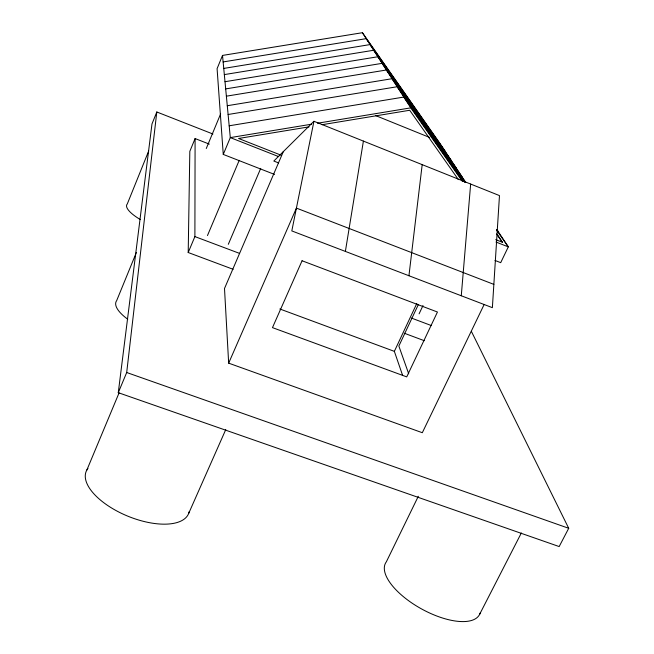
<?xml version="1.0" encoding="UTF-8"?>
<svg xmlns="http://www.w3.org/2000/svg" width="654" height="654" viewBox="0 0 654 654"><rect width="100%" height="100%" fill="white"/><g stroke="black" fill="none" stroke-linecap="round" stroke-linejoin="round"><path stroke-width="0.98" d="M233.151 269.309L188.205 252.518L194.892 236.593L195.096 138.558L209.305 144.109M188.205 252.518L189.823 151.36L195.096 138.558M461.274 295.763L470.651 184.052M471.403 331.423L568.71 528.293L559.17 546.564L118.276 392.678L126.696 372.51L156.805 111.981L212.902 134.005M408.938 275.735L422.19 164.636M118.276 392.678L151.973 123.982L156.805 111.981M345.377 251.414L363.403 141.092M313.936 121.284L291.807 230.919L492.38 307.666L499.476 195.595L313.936 121.284L273.822 161.048L278.498 162.879M148.679 151.009L127.293 203.95A34.433 9.72 22.1 0 0 140.234 219.507M136.367 252.526L116.649 300.677A41.921 14.502 22.1 0 0 127.734 319.226M465.795 182.54L439.995 143.488L362.406 32.7L222.515 55.426L217.087 68.662L223.259 154.418L274.566 174.438M206.272 148.515L220.635 113.886M86.868 470.005L119.085 392.858M223.259 154.418L230.298 137.602L222.515 55.426M207.465 235.563L239.209 160.353M228.311 244.318L260.717 168.38M283.329 151.614L224.502 288.496L228.663 363.15L422.312 432.711L484.14 304.527M228.663 363.15L296.417 208.103L493.86 284.384M188.744 513.276L225.761 429.596M402.578 375.29L394.354 351.362L416.802 303.489M418.388 304.453L398.858 346.064L408.701 373.794M419.091 313.846L422.991 305.557M418.315 496.28L386.351 561.819A53.579 22.849 28.9 0 0 421.994 609.176A53.579 22.849 28.9 0 0 480.159 613.002M479.496 614.588L521.344 532.977M229.178 125.789L403.845 97.062L462.901 181.281M311.517 124.211L230.298 137.602L278.686 156.625M317.533 123.222L410.786 107.853L462.174 181.109M309.056 126.86L238.596 138.476L281.294 155.276M322.136 124.701L409.706 110.264L458.389 179.605M223.137 61.934L366.24 38.651L445.448 151.744M223.75 68.417L370.066 44.586L450.876 159.96M224.33 74.597L373.704 50.252L456.042 167.784M225.009 81.701L377.889 56.751L461.977 176.76M225.687 88.903L382.132 63.34L465.648 182.515M226.374 96.179L386.416 69.994L465.272 182.507M227.281 105.719L392.032 78.717L464.438 182M228.107 114.491L397.191 86.737L463.433 181.215M126.696 372.51L568.71 528.293M279.847 308.982L394.354 351.362M404.262 333.221L424.299 340.701M194.892 236.593L239.593 253.409M411.382 318.048L431.452 325.602M495.004 260.439L500.702 262.663L508.305 246.877L496.917 229.644M495.74 239.65L502.386 242.258L497.351 234.573M495.969 242.029L508.305 246.877L496.631 230.233M375.658 115.595L429.613 137.454M496.517 233.903L502.386 242.258M496.811 229.636L498.569 232.137M362.406 32.7L410.786 107.853M189.268 511.444A55.394 25.531 22.4 0 1 126.541 515.638A55.394 25.531 22.4 0 1 87.955 468.411M302.066 260.758L272.473 327.629L406.723 376.884L437.452 312.023L302.066 260.758"/></g></svg>
